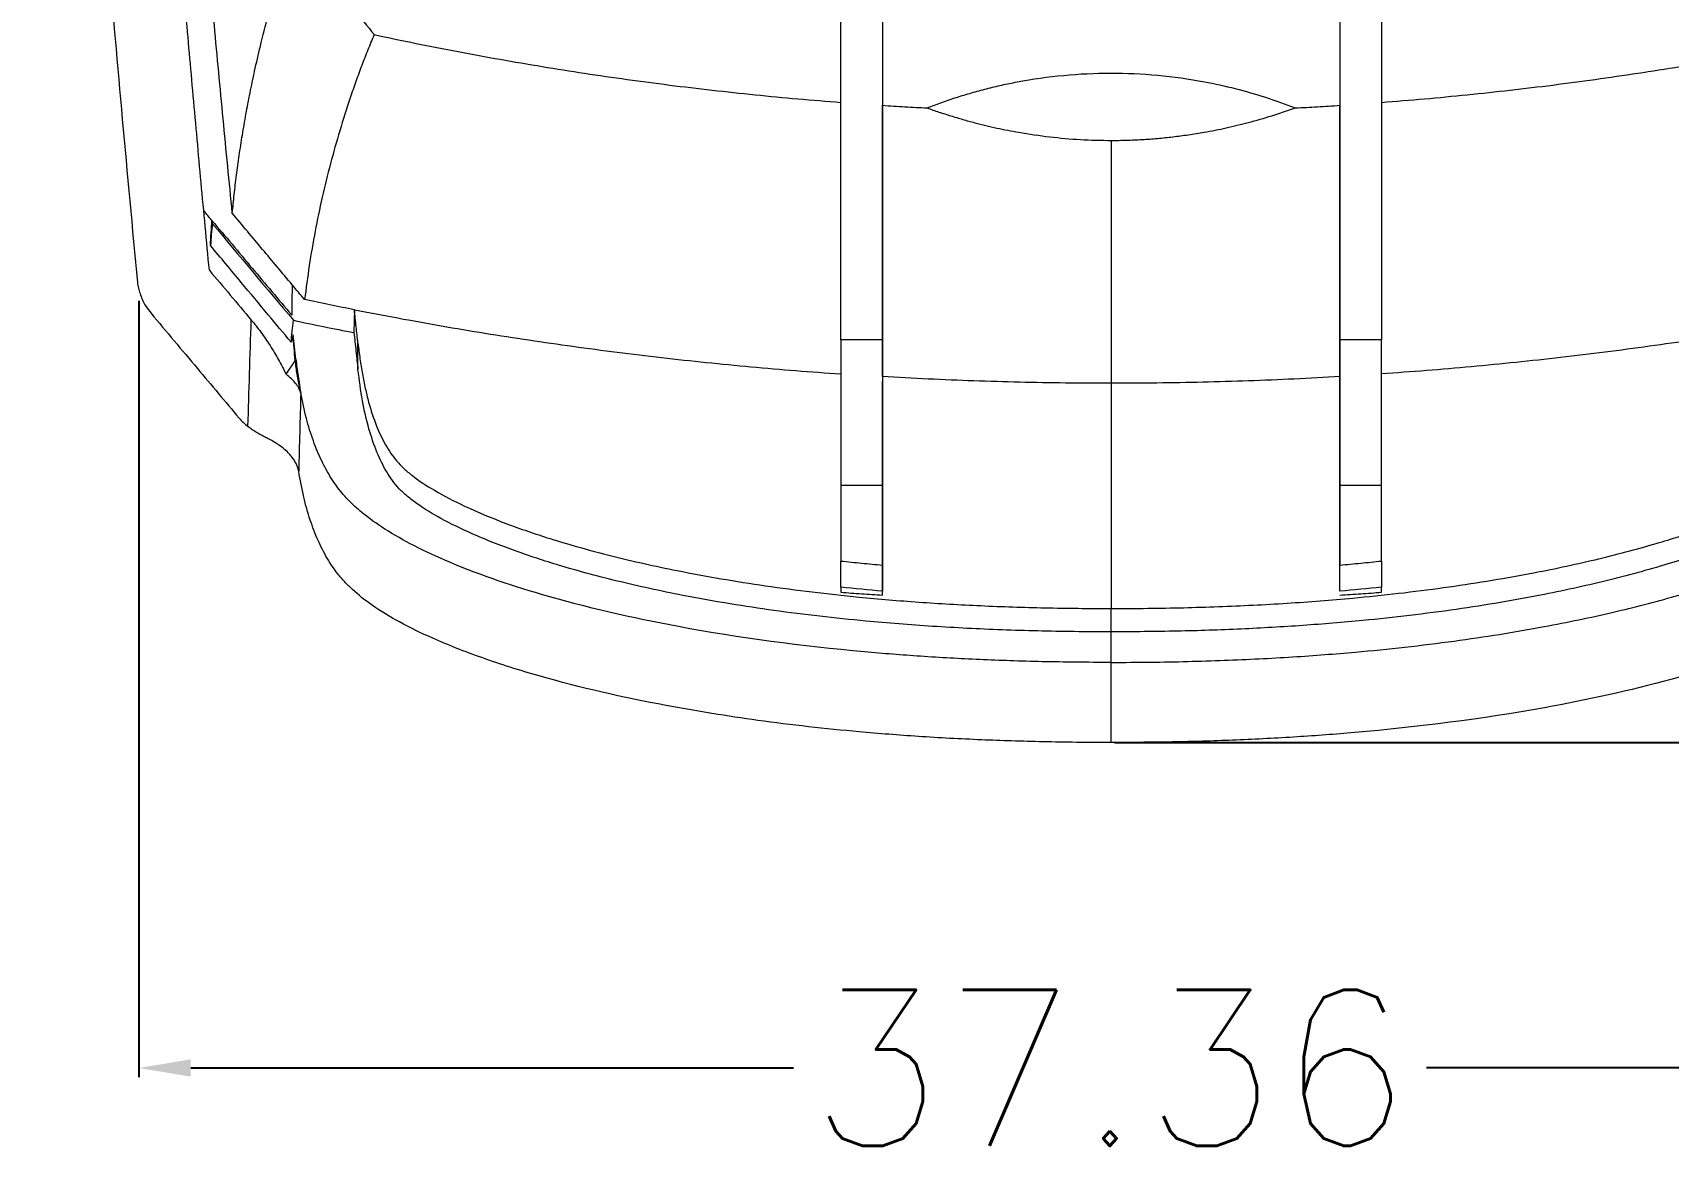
# Model space of a CAD drawing. Header units: inches. Extents: x 1631 to 3663, y 1126 to 1454.
# Drawn here: x 2384.36 to 2415.83, y 1248.01 to 1269.89 of the extents above; entities that cross this region are included whole.
import ezdxf

# ---------------------------------------------------------------- set-up
doc = ezdxf.new("R2010")
doc.units = ezdxf.units.IN
doc.header["$LTSCALE"] = 15
doc.styles.get("Standard").update_dxf_attribs({"font": 'txt', "bigfont": 'gbcbig.shx'})
doc.dimstyles.new('3', dxfattribs={"dimtxt": 3, "dimasz": 1, "dimexe": 0.18, "dimexo": 0.0625, "dimgap": 0.09, "dimtad": 0, "dimdsep": 46, "dimtxsty": 'Standard', "dimcen": 1, "dimclrd": 3, "dimclre": 3, "dimadec": 0, "dimazin": 2, "dimtfac": 1, "dimtofl": 0, "dimtmove": 0, "dimatfit": 3, "dimfxl": 1, "dimtolj": 1, "dimtzin": 0, "dimarcsym": 0})

# ---------------------------------------------------------------- blocks, each defined once
blk = doc.blocks.new('*D273')
at = {"color": 3, "lineweight": -2}
for p, q in [((2386.399, 1264.735), (2386.399, 1249.795)), ((2423.764, 1264.735), (2423.764, 1249.795)), ((2387.399, 1249.975), (2398.992, 1249.975)), ((2422.764, 1249.975), (2411.172, 1249.975))]:
    blk.add_line(p, q, dxfattribs=at)
at = {"color": 3}
for points in [[(2387.399, 1250.141), (2387.399, 1249.808), (2386.399, 1249.975)], [(2422.764, 1250.141), (2422.764, 1249.808), (2423.764, 1249.975)]]:
    blk.add_solid(points, dxfattribs=at)
at = {"layer": 'Defpoints', "color": 0}
for p in [(2386.399, 1264.797), (2423.764, 1264.797), (2423.764, 1249.975)]:
    blk.add_point(p, dxfattribs=at)
at = {"color": 0, "insert": (2405.082, 1249.975), "char_height": 3, "attachment_point": 5}
blk.add_mtext('\\A1;37.36', dxfattribs=at)
blk = doc.blocks.new('*D276')
at = {"color": 3, "lineweight": -2}
for p, q in [((2421.067, 1307.996), (2433.765, 1307.996)), ((2433.585, 1306.996), (2433.585, 1287.706)), ((2433.585, 1257.236), (2433.585, 1276.526)), ((2405.17, 1256.236), (2433.765, 1256.236))]:
    blk.add_line(p, q, dxfattribs=at)
at = {"color": 3}
for points in [[(2433.418, 1306.996), (2433.751, 1306.996), (2433.585, 1307.996)], [(2433.418, 1257.236), (2433.751, 1257.236), (2433.585, 1256.236)]]:
    blk.add_solid(points, dxfattribs=at)
at = {"layer": 'Defpoints', "color": 0}
for p in [(2421.005, 1307.996), (2433.585, 1307.996), (2405.107, 1256.236)]:
    blk.add_point(p, dxfattribs=at)
at = {"color": 0, "insert": (2433.585, 1282.116), "char_height": 3, "attachment_point": 5, "rotation": 90}
blk.add_mtext('\\A1;51.76', dxfattribs=at)

msp = doc.modelspace()

# ---------------------------------------------------------------- linework, layer by layer
at = {"color": 7, "linetype": 'Continuous', "lineweight": 15}
for p, q in [((2387.807, 1266.281), (2387.813, 1266.222)), ((2390.546, 1264.563), (2390.538, 1264.123)), ((2389.368, 1264.083), (2389.329, 1263.941)), ((2390.616, 1263.414), (2390.616, 1263.923)), ((2399.907, 1263.985), (2399.907, 1261.184)), ((2400.707, 1263.985), (2399.907, 1263.985)), ((2400.707, 1263.985), (2400.707, 1261.184)), ((2409.507, 1263.985), (2409.507, 1261.184)), ((2410.307, 1263.985), (2409.507, 1263.985)), ((2410.307, 1261.184), (2410.307, 1263.985)), ((2389.233, 1263.323), (2389.407, 1263.58)), ((2389.407, 1263.58), (2389.421, 1263.483)), ((2389.421, 1263.483), (2389.421, 1263.614)), ((2400.707, 1261.184), (2399.907, 1261.184)), ((2399.907, 1261.184), (2399.907, 1259.729)), ((2400.707, 1261.184), (2400.707, 1259.651)), ((2410.307, 1261.184), (2409.507, 1261.184)), ((2409.507, 1261.184), (2409.507, 1259.651)), ((2410.307, 1259.729), (2410.307, 1261.184)), ((2399.907, 1259.226), (2399.907, 1259.729)), ((2410.307, 1259.729), (2410.307, 1259.226)), ((2400.707, 1259.651), (2400.707, 1259.149)), ((2399.907, 1259.226), (2399.907, 1259.128)), ((2399.907, 1259.177), (2399.907, 1259.128)), ((2410.307, 1259.128), (2410.307, 1259.226)), ((2405.107, 1258.365), (2405.107, 1258.815)), ((2405.107, 1256.236), (2405.107, 1257.778))]:
    msp.add_line(p, q, dxfattribs=at)
for points, knots in [([(2384.358, 1291.917), (2384.404, 1291.109), (2384.497, 1289.49), (2384.647, 1287.061), (2384.803, 1284.628), (2384.968, 1282.195), (2385.141, 1279.765), (2385.336, 1277.156), (2385.557, 1274.342), (2385.809, 1271.305), (2386.08, 1268.211), (2386.274, 1266.135), (2386.372, 1265.089)], [0, 0, 0, 0, 0.0900034, 0.1802726, 0.2707141, 0.3612297, 0.4517161, 0.542065, 0.6528956, 0.7664833, 0.8823593, 1, 1, 1, 1]), ([(2387.756, 1265.324), (2387.703, 1265.886), (2387.598, 1267.003), (2387.447, 1268.67), (2387.301, 1270.316), (2387.162, 1271.94), (2387.028, 1273.539), (2386.851, 1275.702), (2386.638, 1278.443), (2386.396, 1281.772), (2386.247, 1283.997), (2386.173, 1285.109)], [0, 0, 0, 0, 0.085545, 0.170122, 0.2536, 0.335855, 0.416774, 0.496248, 0.663867, 0.831914, 1, 1, 1, 1]), ([(2388.198, 1266.421), (2388.139, 1267.026), (2388.021, 1268.23), (2387.853, 1270.025), (2387.692, 1271.798), (2387.591, 1272.972), (2387.541, 1273.555)], [0, 0, 0, 0, 0.255023, 0.506985, 0.755447, 1, 1, 1, 1]), ([(2388.198, 1266.421), (2388.21, 1266.541), (2388.233, 1266.782), (2388.278, 1267.153), (2388.33, 1267.534), (2388.391, 1267.925), (2388.46, 1268.325), (2388.538, 1268.735), (2388.629, 1269.172), (2388.744, 1269.67), (2388.897, 1270.266), (2389.101, 1270.978), (2389.277, 1271.495), (2389.372, 1271.772)], [0, 0, 0, 0, 0.072146, 0.145309, 0.219475, 0.29463, 0.370755, 0.447815, 0.525769, 0.613986, 0.722712, 0.851553, 1, 1, 1, 1]), ([(2389.372, 1271.772), (2389.629, 1271.458), (2390.149, 1270.822), (2390.665, 1270.182), (2390.927, 1269.858)], [0, 0, 0, 0, 0.49336, 1, 1, 1, 1]), ([(2399.907, 1263.985), (2399.907, 1264.025), (2399.907, 1264.103), (2399.907, 1264.231), (2399.907, 1264.364), (2399.907, 1264.504), (2399.907, 1264.651), (2399.907, 1264.804), (2399.907, 1264.964), (2399.907, 1265.307), (2399.907, 1265.872), (2399.907, 1266.713), (2399.907, 1267.614), (2399.907, 1268.391), (2399.907, 1269.009), (2399.907, 1269.462), (2399.907, 1269.914), (2399.907, 1270.211), (2399.907, 1270.36)], [0, 0, 0, 0, 0.030645, 0.061161, 0.091591, 0.12198, 0.152371, 0.182808, 0.213335, 0.243996, 0.371972, 0.500021, 0.627998, 0.756047, 0.817197, 0.878006, 0.938823, 1, 1, 1, 1]), ([(2400.707, 1270.36), (2400.707, 1270.285), (2400.707, 1270.137), (2400.707, 1269.912), (2400.707, 1269.688), (2400.707, 1269.462), (2400.707, 1269.237), (2400.707, 1269.01), (2400.707, 1268.784), (2400.707, 1268.317), (2400.707, 1267.615), (2400.707, 1266.714), (2400.707, 1265.873), (2400.707, 1265.247), (2400.707, 1264.801), (2400.707, 1264.501), (2400.707, 1264.225), (2400.707, 1264.065), (2400.707, 1263.985)], [0, 0, 0, 0, 0.030645, 0.061161, 0.091591, 0.12198, 0.152371, 0.182808, 0.213335, 0.243996, 0.371972, 0.500021, 0.627998, 0.756047, 0.817197, 0.878006, 0.938823, 1, 1, 1, 1]), ([(2409.507, 1270.36), (2409.507, 1269.753), (2409.507, 1269.128), (2409.507, 1267.896), (2409.507, 1267.29), (2409.507, 1266.157), (2409.507, 1265.629), (2409.507, 1264.702), (2409.507, 1264.302), (2409.507, 1263.985)], [0, 0, 0, 0, 0.25, 0.25, 0.5, 0.5, 0.75, 0.75, 1, 1, 1, 1]), ([(2410.307, 1270.36), (2410.307, 1270.285), (2410.307, 1270.137), (2410.307, 1269.912), (2410.307, 1269.688), (2410.307, 1269.462), (2410.307, 1269.237), (2410.307, 1269.01), (2410.307, 1268.784), (2410.307, 1268.317), (2410.307, 1267.615), (2410.307, 1266.714), (2410.307, 1265.873), (2410.307, 1265.247), (2410.307, 1264.801), (2410.307, 1264.501), (2410.307, 1264.225), (2410.307, 1264.065), (2410.307, 1263.985)], [0, 0, 0, 0, 0.030645, 0.061161, 0.091591, 0.12198, 0.152371, 0.182808, 0.213335, 0.243996, 0.371972, 0.500021, 0.627998, 0.756047, 0.817197, 0.878006, 0.938823, 1, 1, 1, 1]), ([(2390.927, 1269.858), (2390.886, 1269.759), (2390.803, 1269.561), (2390.686, 1269.26), (2390.573, 1268.953), (2390.429, 1268.534), (2390.261, 1268.005), (2390.081, 1267.366), (2389.922, 1266.72), (2389.787, 1266.066), (2389.673, 1265.408), (2389.618, 1264.976), (2389.59, 1264.758)], [0, 0, 0, 0, 0.0553331, 0.1119157, 0.1697637, 0.2288921, 0.3499755, 0.4723129, 0.5995097, 0.7297884, 0.8632525, 1, 1, 1, 1]), ([(2390.927, 1269.858), (2391.195, 1269.801), (2391.732, 1269.687), (2392.54, 1269.529), (2393.35, 1269.381), (2394.162, 1269.242), (2394.976, 1269.113), (2395.793, 1268.995), (2396.612, 1268.886), (2397.432, 1268.788), (2398.255, 1268.699), (2399.08, 1268.62), (2399.631, 1268.575), (2399.907, 1268.553)], [0, 0, 0, 0, 0.090676, 0.181355, 0.272052, 0.362781, 0.453557, 0.544394, 0.635306, 0.726309, 0.817416, 0.908642, 1, 1, 1, 1]), ([(2410.307, 1268.553), (2410.583, 1268.576), (2411.134, 1268.62), (2411.959, 1268.699), (2412.782, 1268.788), (2413.603, 1268.886), (2414.421, 1268.995), (2415.238, 1269.114), (2416.052, 1269.242), (2416.864, 1269.381), (2417.675, 1269.529), (2418.483, 1269.687), (2419.019, 1269.801), (2419.288, 1269.858)], [0, 0, 0, 0, 0.091355, 0.182578, 0.273683, 0.364685, 0.455597, 0.546434, 0.63721, 0.727941, 0.81864, 0.909321, 1, 1, 1, 1]), ([(2401.565, 1268.446), (2401.659, 1268.482), (2401.847, 1268.554), (2402.132, 1268.651), (2402.42, 1268.739), (2402.711, 1268.818), (2403.003, 1268.888), (2403.495, 1268.989), (2404.192, 1269.088), (2405.098, 1269.131), (2406.004, 1269.09), (2406.804, 1268.978), (2407.495, 1268.825), (2408.079, 1268.658), (2408.459, 1268.517), (2408.65, 1268.446)], [0, 0, 0, 0, 0.0417508, 0.0833721, 0.1249056, 0.1663932, 0.2078769, 0.2493989, 0.374071, 0.4986843, 0.6235109, 0.7485013, 0.8321322, 0.9158501, 1, 1, 1, 1]), ([(2400.707, 1268.497), (2400.851, 1268.487), (2401.137, 1268.469), (2401.423, 1268.454), (2401.565, 1268.446)], [0, 0, 0, 0, 0.504832, 1, 1, 1, 1]), ([(2400.707, 1263.277), (2400.707, 1263.409), (2400.707, 1263.672), (2400.707, 1264.077), (2400.707, 1264.488), (2400.707, 1264.906), (2400.707, 1265.331), (2400.707, 1265.762), (2400.707, 1266.201), (2400.707, 1266.646), (2400.707, 1267.098), (2400.707, 1267.557), (2400.707, 1268.023), (2400.707, 1268.339), (2400.707, 1268.497)], [0, 0, 0, 0, 0.0834898, 0.1668918, 0.2502237, 0.3335033, 0.4167484, 0.499977, 0.5832068, 0.6664558, 0.7497418, 0.8330826, 0.9164961, 1, 1, 1, 1]), ([(2408.65, 1268.446), (2408.791, 1268.454), (2409.077, 1268.469), (2409.363, 1268.487), (2409.507, 1268.497)], [0, 0, 0, 0, 0.4961, 1, 1, 1, 1]), ([(2401.565, 1268.446), (2401.641, 1268.42), (2401.792, 1268.367), (2402.021, 1268.294), (2402.251, 1268.225), (2402.545, 1268.144), (2402.903, 1268.058), (2403.384, 1267.964), (2403.92, 1267.887), (2404.515, 1267.831), (2404.91, 1267.825), (2405.107, 1267.822)], [0, 0, 0, 0, 0.0678308, 0.1352648, 0.2024053, 0.269361, 0.3904054, 0.5091945, 0.675754, 0.8380248, 1, 1, 1, 1]), ([(2405.107, 1267.822), (2405.207, 1267.822), (2405.405, 1267.824), (2405.702, 1267.838), (2405.999, 1267.859), (2406.296, 1267.89), (2406.594, 1267.93), (2406.937, 1267.985), (2407.323, 1268.06), (2407.758, 1268.166), (2408.203, 1268.293), (2408.5, 1268.395), (2408.65, 1268.446)], [0, 0, 0, 0, 0.081774, 0.163022, 0.244263, 0.326005, 0.408736, 0.492929, 0.61278, 0.734782, 0.866594, 1, 1, 1, 1]), ([(2387.778, 1265.801), (2387.782, 1265.883), (2387.79, 1266.044), (2387.802, 1266.202), (2387.807, 1266.281)], [0, 0, 0, 0, 0.5048032, 1, 1, 1, 1]), ([(2387.807, 1266.281), (2388.064, 1265.976), (2388.576, 1265.37), (2389.086, 1264.763), (2389.34, 1264.462)], [0, 0, 0, 0, 0.5030172, 1, 1, 1, 1]), ([(2389.351, 1265.044), (2389.16, 1265.271), (2388.776, 1265.73), (2388.392, 1266.189), (2388.198, 1266.421)], [0, 0, 0, 0, 0.49552, 1, 1, 1, 1]), ([(2389.329, 1263.941), (2389.182, 1264.116), (2388.862, 1264.498), (2388.345, 1265.118), (2387.975, 1265.564), (2387.778, 1265.801)], [0, 0, 0, 0, 0.284161, 0.61749, 1, 1, 1, 1]), ([(2386.372, 1265.089), (2386.378, 1265.052), (2386.39, 1264.98), (2386.421, 1264.873), (2386.467, 1264.753), (2386.534, 1264.623), (2386.601, 1264.538), (2386.634, 1264.495)], [0, 0, 0, 0, 0.168422, 0.337176, 0.507716, 0.755577, 1, 1, 1, 1]), ([(2389.351, 1265.044), (2389.349, 1264.994), (2389.346, 1264.895), (2389.345, 1264.748), (2389.345, 1264.604), (2389.341, 1264.509), (2389.34, 1264.462)], [0, 0, 0, 0, 0.255225, 0.508729, 0.757758, 1, 1, 1, 1]), ([(2390.546, 1264.563), (2390.39, 1264.594), (2390.07, 1264.658), (2389.752, 1264.724), (2389.59, 1264.758)], [0, 0, 0, 0, 0.490821, 1, 1, 1, 1]), ([(2386.634, 1264.495), (2386.931, 1264.142), (2387.498, 1263.47), (2388.062, 1262.797), (2388.33, 1262.478)], [0, 0, 0, 0, 0.525325, 1, 1, 1, 1]), ([(2390.546, 1264.563), (2390.824, 1264.51), (2391.38, 1264.403), (2392.218, 1264.253), (2393.059, 1264.112), (2393.904, 1263.981), (2394.752, 1263.859), (2395.603, 1263.746), (2396.458, 1263.643), (2397.316, 1263.549), (2398.177, 1263.465), (2399.041, 1263.39), (2399.618, 1263.349), (2399.907, 1263.328)], [0, 0, 0, 0, 0.08987, 0.179942, 0.270217, 0.360697, 0.451385, 0.542283, 0.633393, 0.724717, 0.816258, 0.908018, 1, 1, 1, 1]), ([(2390.616, 1263.923), (2390.604, 1264.027), (2390.581, 1264.238), (2390.558, 1264.454), (2390.546, 1264.563)], [0, 0, 0, 0, 0.494799, 1, 1, 1, 1]), ([(2419.668, 1264.563), (2419.39, 1264.51), (2418.833, 1264.402), (2417.995, 1264.253), (2417.154, 1264.112), (2416.309, 1263.981), (2415.46, 1263.858), (2414.609, 1263.746), (2413.754, 1263.642), (2412.896, 1263.549), (2412.036, 1263.465), (2411.172, 1263.39), (2410.596, 1263.349), (2410.307, 1263.328)], [0, 0, 0, 0, 0.089928, 0.18006, 0.270394, 0.360927, 0.451656, 0.542578, 0.633692, 0.724993, 0.81648, 0.90815, 1, 1, 1, 1]), ([(2388.499, 1262.315), (2388.509, 1262.656), (2388.529, 1263.339), (2388.551, 1264.023), (2388.563, 1264.366)], [0, 0, 0, 0, 0.498588, 1, 1, 1, 1]), ([(2388.563, 1264.366), (2388.594, 1264.328), (2388.657, 1264.252), (2388.748, 1264.131), (2388.838, 1264.005), (2388.955, 1263.828), (2389.093, 1263.601), (2389.186, 1263.416), (2389.233, 1263.323)], [0, 0, 0, 0, 0.118829, 0.239728, 0.363198, 0.489708, 0.746326, 1, 1, 1, 1]), ([(2389.329, 1263.941), (2389.336, 1264.01), (2389.349, 1264.148), (2389.365, 1264.289), (2389.374, 1264.36)], [0, 0, 0, 0, 0.496215, 1, 1, 1, 1]), ([(2389.421, 1263.614), (2389.412, 1263.692), (2389.394, 1263.847), (2389.377, 1264.005), (2389.369, 1264.083)], [0, 0, 0, 0, 0.502709, 1, 1, 1, 1]), ([(2389.374, 1264.36), (2389.567, 1264.319), (2389.955, 1264.238), (2390.343, 1264.161), (2390.538, 1264.123)], [0, 0, 0, 0, 0.499998, 1, 1, 1, 1]), ([(2390.538, 1264.123), (2390.551, 1264.003), (2390.577, 1263.764), (2390.603, 1263.53), (2390.616, 1263.414)], [0, 0, 0, 0, 0.500184, 1, 1, 1, 1]), ([(2390.616, 1263.923), (2390.628, 1263.821), (2390.652, 1263.62), (2390.699, 1263.329), (2390.754, 1263.052), (2390.836, 1262.718), (2390.953, 1262.355), (2391.105, 1262.028), (2391.242, 1261.805), (2391.358, 1261.652), (2391.496, 1261.508), (2391.726, 1261.314), (2392.11, 1261.066), (2392.712, 1260.755), (2393.459, 1260.444), (2394.403, 1260.122), (2395.504, 1259.815), (2396.887, 1259.506), (2398.478, 1259.236), (2400.034, 1259.049), (2401.418, 1258.933), (2402.611, 1258.865), (2403.846, 1258.822), (2404.682, 1258.817), (2405.107, 1258.815)], [0, 0, 0, 0, 0.026917, 0.05285, 0.077785, 0.101666, 0.144438, 0.178497, 0.194555, 0.209135, 0.223602, 0.238347, 0.271016, 0.310252, 0.360034, 0.410436, 0.477991, 0.548605, 0.641818, 0.739248, 0.801323, 0.865427, 0.931617, 1, 1, 1, 1]), ([(2405.107, 1258.815), (2405.341, 1258.815), (2405.805, 1258.817), (2406.494, 1258.83), (2407.17, 1258.85), (2407.835, 1258.879), (2408.487, 1258.916), (2409.127, 1258.961), (2410.133, 1259.047), (2411.483, 1259.201), (2413.038, 1259.453), (2414.404, 1259.741), (2415.507, 1260.031), (2416.464, 1260.339), (2417.236, 1260.637), (2417.787, 1260.899), (2418.14, 1261.094), (2418.427, 1261.274), (2418.676, 1261.462), (2418.87, 1261.666), (2419.003, 1261.849), (2419.134, 1262.078), (2419.263, 1262.369), (2419.397, 1262.776), (2419.518, 1263.295), (2419.571, 1263.707), (2419.598, 1263.923)], [0, 0, 0, 0, 0.037629, 0.074574, 0.110867, 0.146528, 0.181569, 0.215995, 0.24981, 0.344281, 0.434907, 0.504778, 0.571731, 0.622504, 0.672681, 0.712813, 0.730196, 0.746567, 0.77656, 0.791954, 0.808605, 0.83029, 0.857884, 0.891094, 0.943168, 1, 1, 1, 1]), ([(2389.421, 1263.614), (2389.427, 1263.56), (2389.44, 1263.451), (2389.462, 1263.29), (2389.484, 1263.147), (2389.502, 1263.036), (2389.511, 1262.981), (2389.515, 1262.958)], [0, 0, 0, 0, 0.245532, 0.495558, 0.745805, 0.897422, 1, 1, 1, 1]), ([(2389.515, 1262.958), (2389.512, 1262.974), (2389.502, 1263.018), (2389.484, 1263.102), (2389.462, 1263.219), (2389.44, 1263.352), (2389.427, 1263.441), (2389.421, 1263.483)], [0, 0, 0, 0, 0.091321, 0.247878, 0.497054, 0.759326, 1, 1, 1, 1]), ([(2389.514, 1262.954), (2389.51, 1262.97), (2389.502, 1263.001), (2389.482, 1263.048), (2389.456, 1263.094), (2389.412, 1263.157), (2389.344, 1263.235), (2389.27, 1263.294), (2389.233, 1263.323)], [0, 0, 0, 0, 0.125864, 0.250503, 0.374683, 0.499179, 0.749795, 1, 1, 1, 1]), ([(2405.107, 1258.365), (2404.87, 1258.366), (2404.399, 1258.368), (2403.699, 1258.381), (2403.012, 1258.402), (2402.337, 1258.432), (2401.675, 1258.47), (2401.026, 1258.516), (2400.006, 1258.604), (2398.64, 1258.761), (2397.068, 1259.017), (2395.691, 1259.312), (2394.583, 1259.607), (2393.625, 1259.92), (2392.857, 1260.223), (2392.23, 1260.528), (2391.821, 1260.776), (2391.564, 1260.971), (2391.349, 1261.172), (2391.148, 1261.457), (2390.964, 1261.842), (2390.812, 1262.297), (2390.692, 1262.825), (2390.642, 1263.212), (2390.616, 1263.414)], [0, 0, 0, 0, 0.038283, 0.075868, 0.112783, 0.149046, 0.18467, 0.219665, 0.254038, 0.349807, 0.441596, 0.512145, 0.579711, 0.630793, 0.681262, 0.721266, 0.755125, 0.770726, 0.78609, 0.818152, 0.854522, 0.896667, 0.946165, 1, 1, 1, 1]), ([(2405.107, 1263.149), (2404.813, 1263.15), (2404.226, 1263.152), (2403.345, 1263.168), (2402.465, 1263.193), (2401.586, 1263.229), (2401, 1263.261), (2400.707, 1263.277)], [0, 0, 0, 0, 0.200224, 0.400331, 0.600326, 0.800214, 1, 1, 1, 1]), ([(2400.707, 1259.074), (2400.707, 1259.702), (2400.707, 1260.93), (2400.707, 1262.443), (2400.707, 1263.183)], [0, 0, 0, 0, 0.510691, 1, 1, 1, 1]), ([(2419.598, 1263.414), (2419.586, 1263.313), (2419.562, 1263.115), (2419.515, 1262.828), (2419.46, 1262.555), (2419.391, 1262.276), (2419.304, 1261.998), (2419.196, 1261.728), (2419.084, 1261.503), (2418.969, 1261.321), (2418.853, 1261.169), (2418.714, 1261.028), (2418.482, 1260.836), (2418.096, 1260.59), (2417.491, 1260.282), (2416.742, 1259.975), (2415.796, 1259.656), (2414.695, 1259.353), (2413.311, 1259.048), (2411.722, 1258.781), (2410.168, 1258.597), (2408.787, 1258.483), (2407.596, 1258.415), (2406.365, 1258.373), (2405.531, 1258.368), (2405.107, 1258.365)], [0, 0, 0, 0, 0.026747, 0.052597, 0.077544, 0.101524, 0.129798, 0.155331, 0.17826, 0.194344, 0.208885, 0.223349, 0.238112, 0.270865, 0.310198, 0.360082, 0.410568, 0.47819, 0.548893, 0.642123, 0.739551, 0.80157, 0.865612, 0.931719, 1, 1, 1, 1]), ([(2409.507, 1263.277), (2409.214, 1263.261), (2408.629, 1263.229), (2407.749, 1263.193), (2406.869, 1263.168), (2405.988, 1263.152), (2405.401, 1263.15), (2405.107, 1263.149)], [0, 0, 0, 0, 0.199802, 0.399699, 0.599693, 0.799792, 1, 1, 1, 1]), ([(2409.507, 1259.4), (2409.507, 1259.925), (2409.507, 1261.08), (2409.507, 1262.502), (2409.507, 1263.277)], [0, 0, 0, 0, 0.454555, 1, 1, 1, 1]), ([(2405.107, 1257.778), (2404.881, 1257.779), (2404.439, 1257.78), (2403.791, 1257.791), (2403.174, 1257.808), (2402.394, 1257.838), (2401.459, 1257.89), (2399.517, 1258.043), (2397.05, 1258.367), (2394.335, 1258.988), (2392.627, 1259.576), (2391.631, 1260.046), (2391.079, 1260.366), (2390.705, 1260.64), (2390.467, 1260.861), (2390.277, 1261.068), (2390.087, 1261.333), (2389.903, 1261.669), (2389.746, 1262.053), (2389.613, 1262.487), (2389.55, 1262.799), (2389.516, 1262.962)], [0, 0, 0, 0, 0.034762, 0.067965, 0.09961, 0.129698, 0.188106, 0.243568, 0.429641, 0.570988, 0.677969, 0.71988, 0.758217, 0.791761, 0.808408, 0.825204, 0.852744, 0.883811, 0.918617, 0.957313, 1, 1, 1, 1]), ([(2405.107, 1257.778), (2405.358, 1257.779), (2405.85, 1257.781), (2406.575, 1257.795), (2407.274, 1257.817), (2407.945, 1257.846), (2408.59, 1257.883), (2409.208, 1257.926), (2410.246, 1258.012), (2411.66, 1258.169), (2413.316, 1258.432), (2414.736, 1258.727), (2415.933, 1259.035), (2416.995, 1259.371), (2417.874, 1259.711), (2418.581, 1260.046), (2419.133, 1260.366), (2419.58, 1260.695), (2419.902, 1261.016), (2420.131, 1261.338), (2420.313, 1261.673), (2420.469, 1262.056), (2420.602, 1262.488), (2420.665, 1262.799), (2420.698, 1262.962)], [0, 0, 0, 0, 0.038527, 0.075689, 0.111491, 0.145937, 0.179033, 0.210784, 0.241198, 0.339409, 0.429973, 0.50054, 0.565256, 0.624498, 0.678754, 0.719841, 0.757606, 0.792676, 0.825832, 0.853277, 0.884231, 0.918909, 0.957462, 1, 1, 1, 1]), ([(2388.33, 1262.478), (2388.356, 1262.448), (2388.408, 1262.39), (2388.469, 1262.34), (2388.499, 1262.315)], [0, 0, 0, 0, 0.502749, 1, 1, 1, 1]), ([(2388.907, 1262.071), (2388.881, 1262.084), (2388.829, 1262.11), (2388.748, 1262.154), (2388.665, 1262.202), (2388.58, 1262.255), (2388.526, 1262.295), (2388.499, 1262.315)], [0, 0, 0, 0, 0.186648, 0.3796753, 0.5795309, 0.7863652, 1, 1, 1, 1]), ([(2389.475, 1261.457), (2389.47, 1261.48), (2389.461, 1261.523), (2389.435, 1261.59), (2389.399, 1261.657), (2389.353, 1261.723), (2389.289, 1261.798), (2389.205, 1261.878), (2389.105, 1261.955), (2389.005, 1262.019), (2388.94, 1262.054), (2388.907, 1262.071)], [0, 0, 0, 0, 0.101559, 0.20193, 0.30203, 0.402781, 0.505089, 0.647692, 0.789621, 0.895633, 1, 1, 1, 1]), ([(2405.107, 1256.236), (2404.884, 1256.237), (2404.448, 1256.238), (2403.809, 1256.249), (2403.2, 1256.265), (2402.399, 1256.295), (2401.421, 1256.347), (2399.985, 1256.459), (2398.361, 1256.641), (2396.294, 1256.973), (2394.507, 1257.379), (2393.024, 1257.847), (2392.125, 1258.199), (2391.425, 1258.54), (2390.902, 1258.855), (2390.564, 1259.121), (2390.356, 1259.33), (2390.187, 1259.529), (2390.009, 1259.794), (2389.835, 1260.138), (2389.686, 1260.53), (2389.562, 1260.973), (2389.505, 1261.291), (2389.475, 1261.457)], [0, 0, 0, 0, 0.033732, 0.065964, 0.096698, 0.125936, 0.187215, 0.24493, 0.343971, 0.434928, 0.563973, 0.625303, 0.68055, 0.721046, 0.757724, 0.79026, 0.805094, 0.820414, 0.848802, 0.880787, 0.916562, 0.956266, 1, 1, 1, 1]), ([(2420.739, 1261.457), (2420.724, 1261.366), (2420.693, 1261.189), (2420.637, 1260.933), (2420.573, 1260.692), (2420.502, 1260.466), (2420.424, 1260.255), (2420.338, 1260.058), (2420.244, 1259.874), (2420.144, 1259.704), (2420.036, 1259.546), (2419.912, 1259.391), (2419.769, 1259.237), (2419.532, 1259.022), (2419.157, 1258.754), (2418.598, 1258.44), (2417.872, 1258.108), (2416.96, 1257.768), (2415.473, 1257.32), (2413.079, 1256.795), (2410.651, 1256.488), (2408.663, 1256.339), (2407.522, 1256.281), (2406.329, 1256.243), (2405.527, 1256.239), (2405.107, 1256.236)], [0, 0, 0, 0, 0.023804, 0.046454, 0.067961, 0.088342, 0.107612, 0.125792, 0.142906, 0.158983, 0.174056, 0.188169, 0.204083, 0.219761, 0.253972, 0.291538, 0.332664, 0.387775, 0.448749, 0.576775, 0.763689, 0.819442, 0.878633, 0.936501, 1, 1, 1, 1]), ([(2399.907, 1259.729), (2400.04, 1259.715), (2400.307, 1259.688), (2400.574, 1259.663), (2400.707, 1259.651)], [0, 0, 0, 0, 0.499789, 1, 1, 1, 1]), ([(2409.507, 1259.651), (2409.641, 1259.663), (2409.908, 1259.688), (2410.174, 1259.715), (2410.307, 1259.729)], [0, 0, 0, 0, 0.5002239, 1, 1, 1, 1]), ([(2399.907, 1259.128), (2400.041, 1259.118), (2400.307, 1259.099), (2400.574, 1259.083), (2400.707, 1259.074)], [0, 0, 0, 0, 0.5004038, 1, 1, 1, 1]), ([(2409.507, 1259.074), (2409.641, 1259.083), (2409.907, 1259.099), (2410.174, 1259.118), (2410.307, 1259.128)], [0, 0, 0, 0, 0.5000484, 1, 1, 1, 1])]:
    msp.add_open_spline(points, degree=3, knots=knots, dxfattribs=at)
for points in [[(2409.507, 1263.277), (2409.507, 1264.848), (2409.507, 1266.597), (2409.507, 1268.497)], [(2405.107, 1267.822), (2405.107, 1266.132), (2405.107, 1264.568), (2405.107, 1263.149)], [(2387.807, 1266.281), (2387.754, 1266.344), (2387.701, 1266.406), (2387.648, 1266.469)], [(2387.813, 1266.222), (2387.8, 1266.081), (2387.788, 1265.941), (2387.778, 1265.801)], [(2387.813, 1266.222), (2388.333, 1265.601), (2388.853, 1264.98), (2389.374, 1264.36)], [(2387.756, 1265.324), (2388.025, 1265.005), (2388.294, 1264.686), (2388.563, 1264.366)], [(2389.59, 1264.758), (2389.51, 1264.853), (2389.43, 1264.949), (2389.351, 1265.044)], [(2389.407, 1263.58), (2389.394, 1263.748), (2389.381, 1263.915), (2389.368, 1264.083)], [(2405.107, 1263.149), (2405.107, 1261.499), (2405.107, 1260.046), (2405.107, 1258.815)], [(2389.515, 1262.958), (2389.501, 1262.458), (2389.487, 1261.958), (2389.475, 1261.457)], [(2409.507, 1259.149), (2409.507, 1259.317), (2409.507, 1259.484), (2409.507, 1259.651)], [(2400.707, 1259.149), (2400.44, 1259.172), (2400.174, 1259.198), (2399.907, 1259.226)], [(2410.307, 1259.226), (2410.041, 1259.198), (2409.774, 1259.172), (2409.507, 1259.149)], [(2405.107, 1257.778), (2405.107, 1257.968), (2405.107, 1258.164), (2405.107, 1258.365)]]:
    msp.add_open_spline(points, degree=3, dxfattribs=at)

# ---------------------------------------------------------------- dimensions: what is measured, and where the dimension line sits
dim = msp.add_linear_dim(base=(2433.585, 1307.996), p1=(2405.107, 1256.236), p2=(2421.005, 1307.996), angle=90, dimstyle='3')
dim.commit()
dim.dimension.update_dxf_attribs({"geometry": '*D276', "text_midpoint": (2433.585, 1282.116)})
dim = msp.add_linear_dim(base=(2423.7636, 1249.9747), p1=(2386.3994, 1264.7971), p2=(2423.7636, 1264.7971), dimstyle='3')
dim.commit()
dim.dimension.update_dxf_attribs({"geometry": '*D273', "text_midpoint": (2405.0815, 1249.9747)})

doc.saveas('drawing.dxf')
